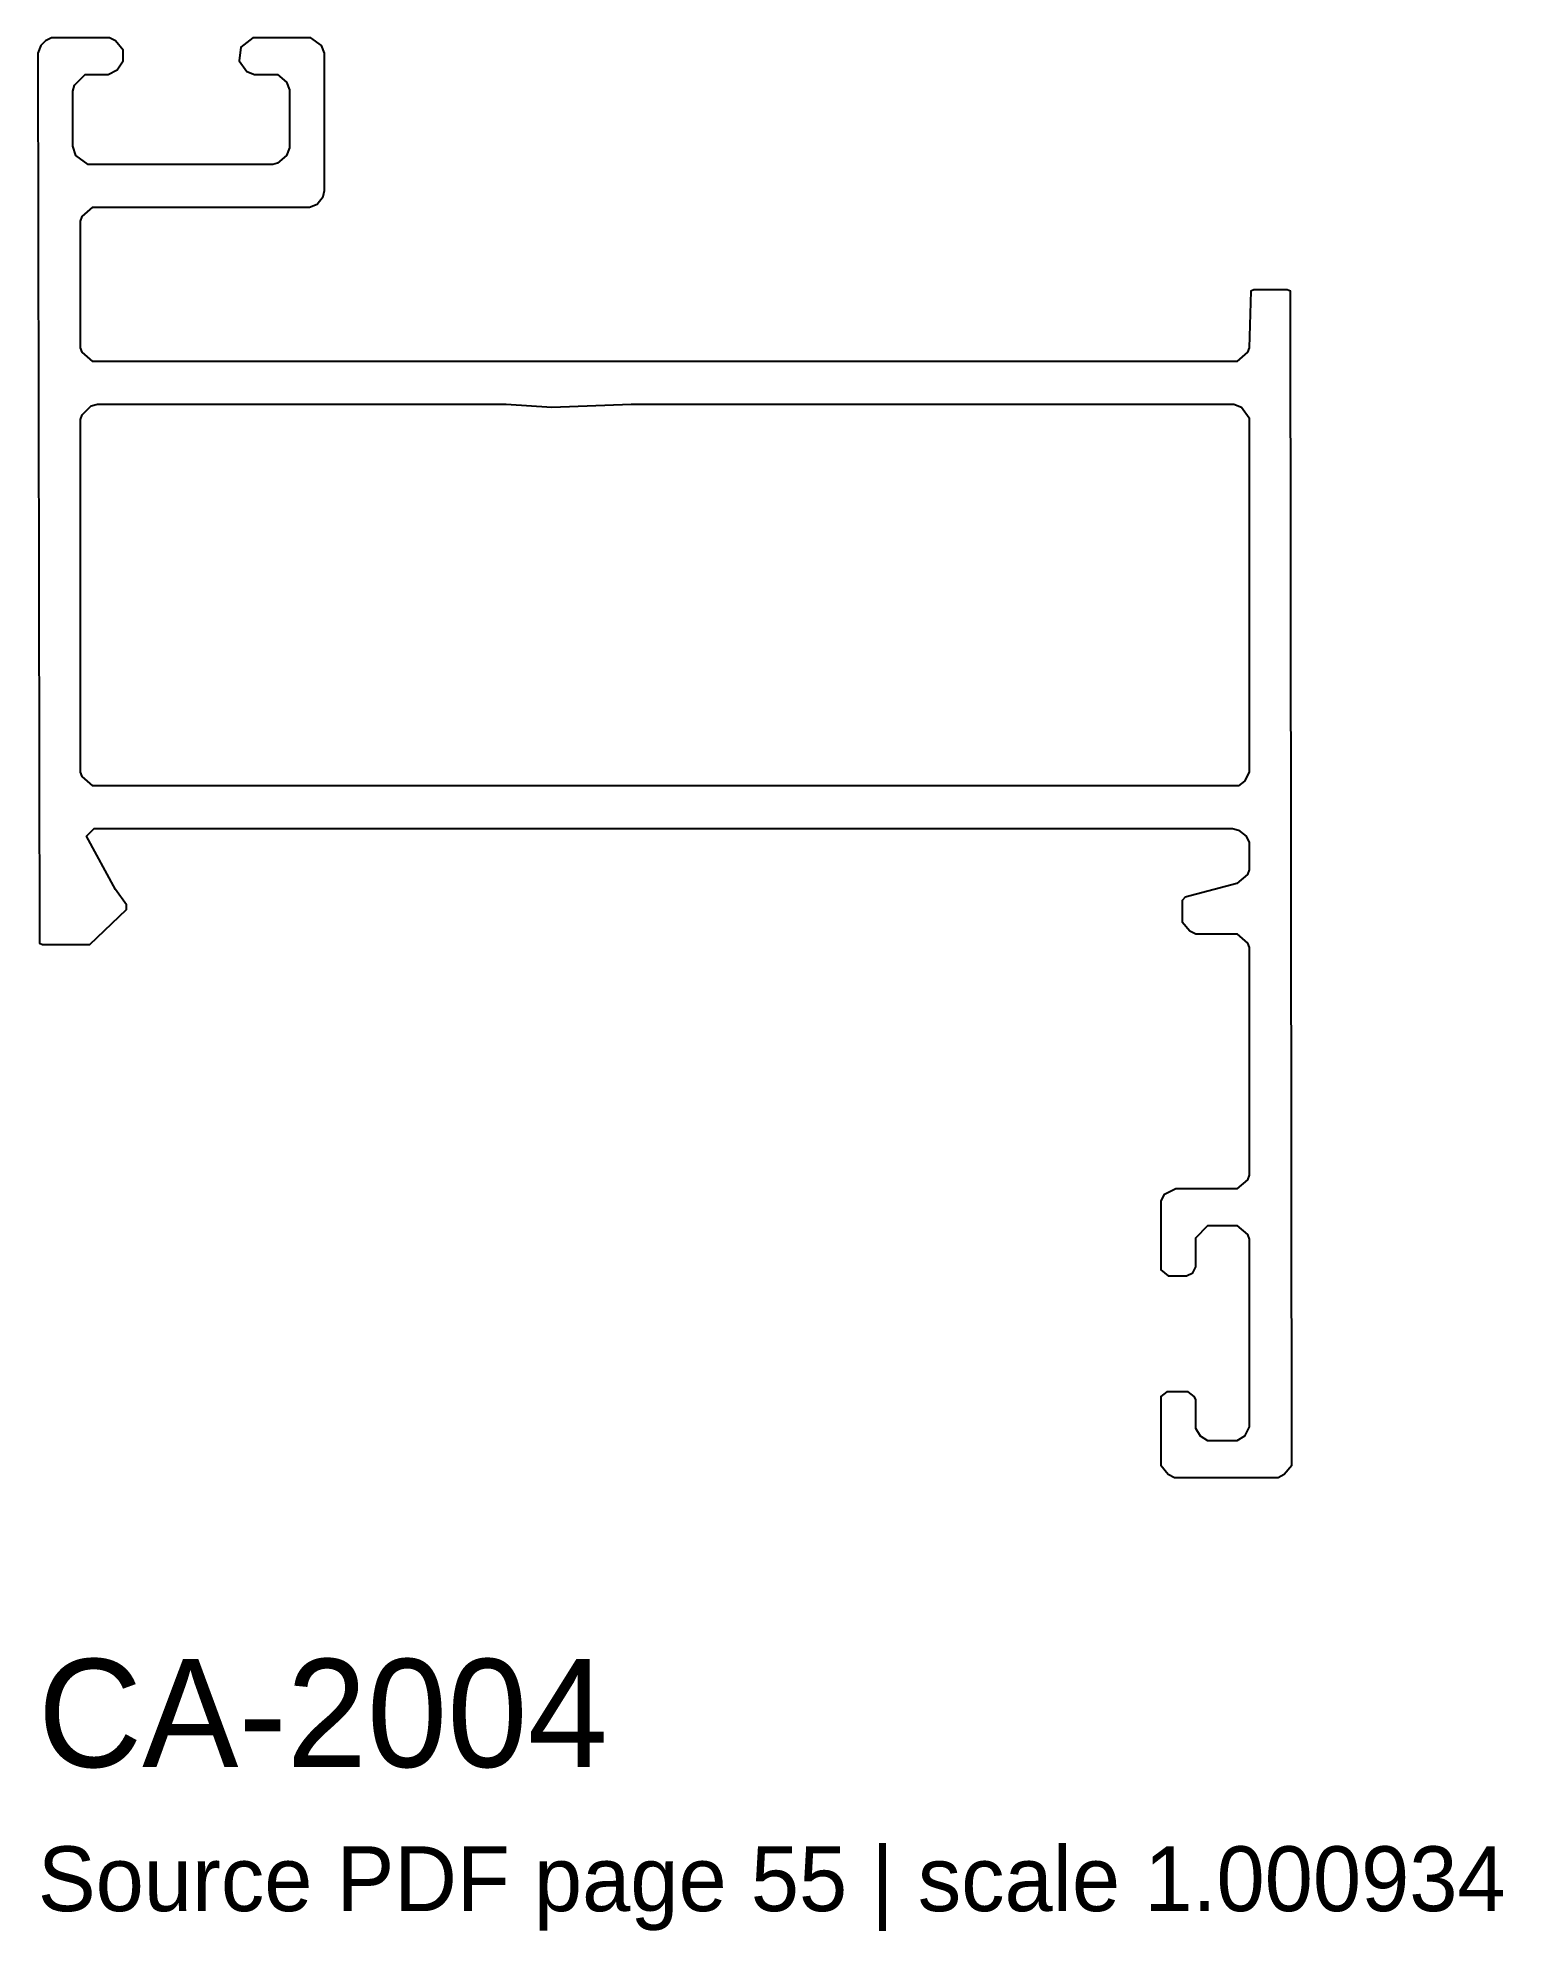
# Model space of a CAD drawing. Header units: millimetres. Extents: x 0 to 40.7, y -12.6 to 40.
import ezdxf

# ---------------------------------------------------------------- set-up
doc = ezdxf.new("R2010")
doc.units = ezdxf.units.MM
doc.layers.add('INFO', color=7, linetype='Continuous')
doc.layers.add('PROFILE', color=7, linetype='Continuous')

msp = doc.modelspace()

# ---------------------------------------------------------------- linework, layer by layer
at = {"layer": 'PROFILE'}
for points in [[(0.212, 39.915), (0.085, 39.788), (0, 39.576), (0.042, 14.873), (0.127, 14.831), (1.441, 14.831), (2.458, 15.805), (2.458, 15.932), (2.161, 16.356), (1.356, 17.839), (1.568, 18.051), (33.178, 18.051), (33.347, 18.008), (33.559, 17.839), (33.644, 17.669), (33.644, 16.907), (33.602, 16.78), (33.305, 16.525), (31.864, 16.144), (31.78, 16.059), (31.78, 15.466), (31.992, 15.212), (32.161, 15.127), (33.305, 15.127), (33.602, 14.873), (33.644, 14.746), (33.644, 8.432), (33.602, 8.305), (33.305, 8.051), (31.61, 8.051), (31.271, 7.881), (31.186, 7.712), (31.186, 5.805), (31.398, 5.636), (31.907, 5.636), (32.076, 5.72), (32.161, 5.89), (32.161, 6.695), (32.5, 7.034), (33.305, 7.034), (33.602, 6.78), (33.644, 6.653), (33.644, 1.441), (33.517, 1.186), (33.305, 1.059), (32.5, 1.059), (32.288, 1.186), (32.161, 1.398), (32.161, 2.203), (32.119, 2.288), (31.949, 2.415), (31.356, 2.415), (31.186, 2.288), (31.186, 0.381), (31.398, 0.127), (31.568, 0.042), (34.449, 0.042), (34.619, 0.127), (34.831, 0.381), (34.788, 32.966), (34.703, 33.008), (33.771, 33.008), (33.686, 32.966), (33.644, 31.398), (33.602, 31.271), (33.305, 31.017), (1.525, 31.017), (1.229, 31.271), (1.186, 31.398), (1.186, 34.915), (1.229, 35.042), (1.525, 35.297), (7.542, 35.297), (7.754, 35.381), (7.924, 35.593), (7.966, 35.763), (7.966, 39.576), (7.881, 39.788), (7.585, 40), (5.975, 40), (5.636, 39.746), (5.593, 39.364), (5.805, 39.068), (6.017, 38.983), (6.653, 38.983), (6.907, 38.771), (6.992, 38.559), (6.992, 36.949), (6.907, 36.737), (6.653, 36.525), (6.525, 36.483), (1.398, 36.483), (1.059, 36.737), (0.975, 36.992), (0.975, 38.517), (1.017, 38.686), (1.314, 38.983), (1.949, 38.983), (2.203, 39.11), (2.373, 39.364), (2.373, 39.661), (2.161, 39.915), (1.992, 40), (0.381, 40)], [(1.186, 29.407), (1.229, 29.534), (1.483, 29.788), (1.653, 29.831), (13.008, 29.831), (14.28, 29.746), (16.483, 29.831), (33.22, 29.831), (33.432, 29.746), (33.644, 29.449), (33.644, 19.619), (33.517, 19.364), (33.347, 19.237), (1.525, 19.237), (1.229, 19.492), (1.186, 19.619)]]:
    msp.add_lwpolyline(points, close=True, dxfattribs=at)

# ---------------------------------------------------------------- texts
at = {"layer": 'INFO'}
for s, height, p in [('CA-2004', 3, (0, -8)), ('Source PDF page 55 | scale 1.000934', 1.8, (0, -12))]:
    msp.add_text(s, height=height, dxfattribs=at).set_placement(p)

doc.saveas('drawing.dxf')
